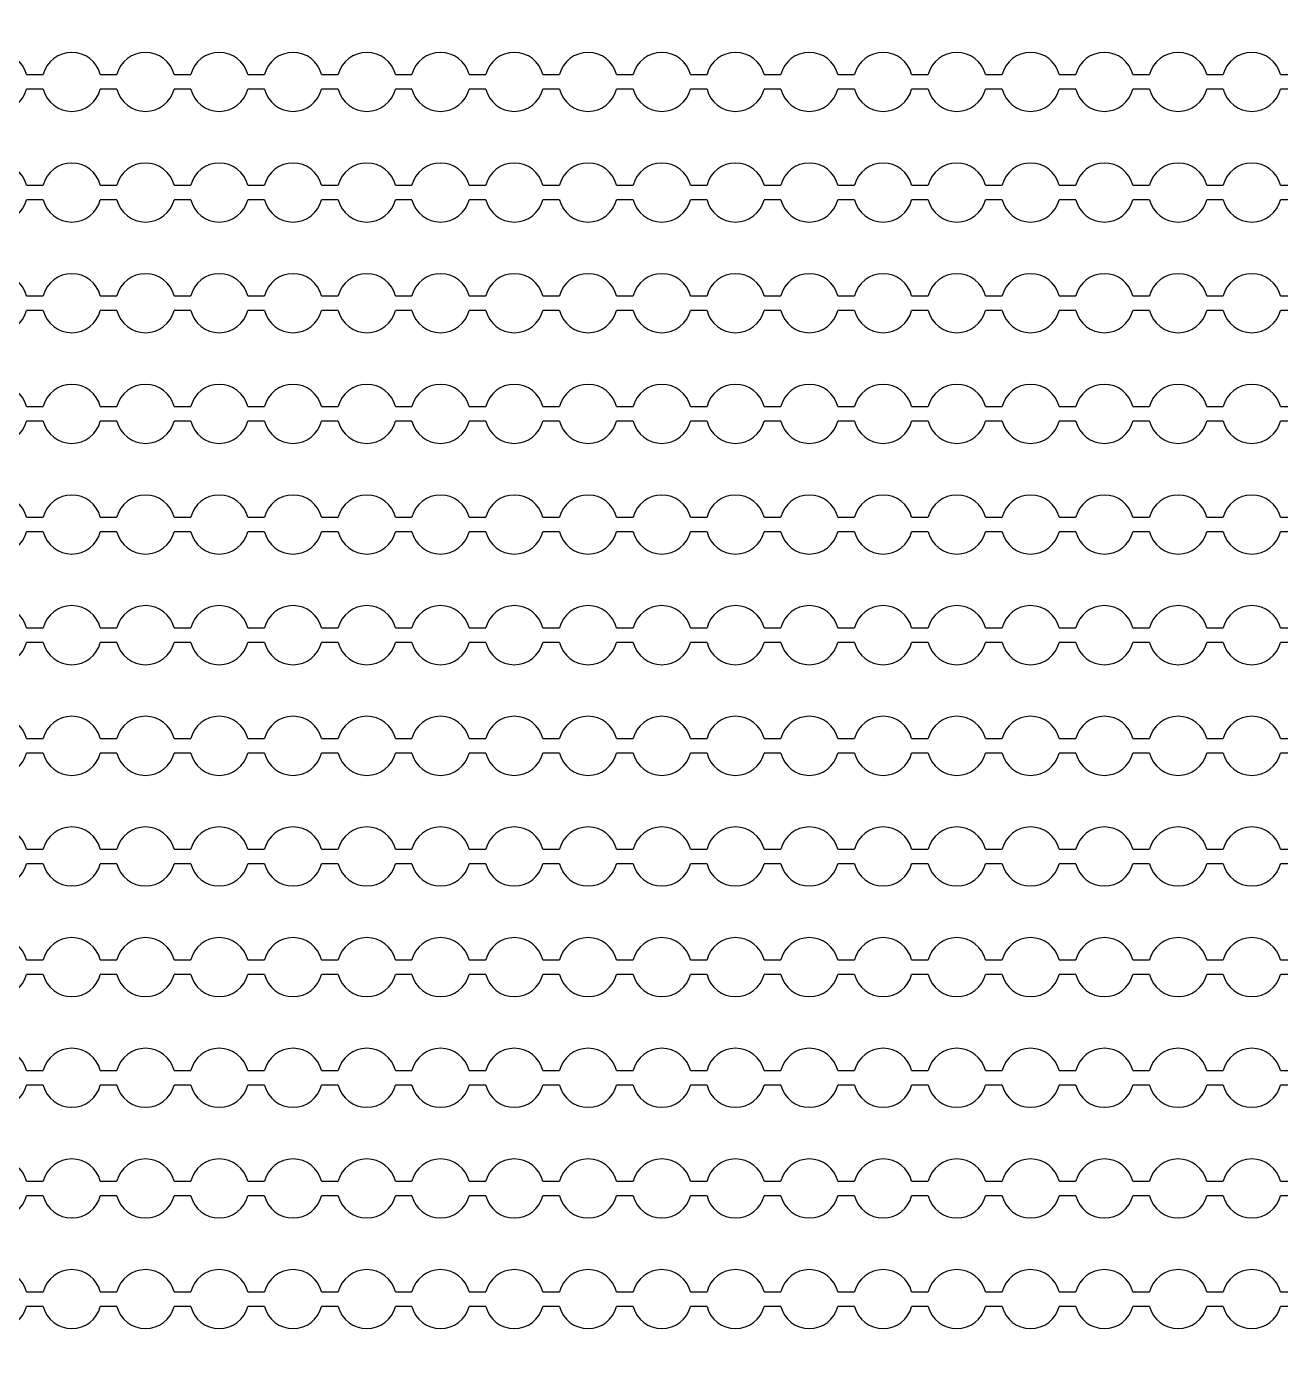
# Model space of a CAD drawing. Extents: x 4056 to 105656, y 4120 to 105720.
# Drawn here: x 33364 to 34214, y 35865 to 36765 of the extents above; entities that cross this region are included whole.
import ezdxf

# ---------------------------------------------------------------- set-up
doc = ezdxf.new("R2010")
doc.units = 13
doc.header["$MEASUREMENT"] = 0
doc.layers.add('Main Layer', color=7, linetype='Continuous', lineweight=0)

msp = doc.modelspace()

# ---------------------------------------------------------------- linework, layer by layer
for p, q in [((33363.87, 36732.98), (33375.14, 36732.98)), ((33413.87, 36732.98), (33425.14, 36732.98)), ((33463.87, 36732.98), (33475.14, 36732.98)), ((33513.87, 36732.98), (33525.14, 36732.98)), ((33563.87, 36732.98), (33575.14, 36732.98)), ((33613.87, 36732.98), (33625.14, 36732.98)), ((33663.87, 36732.98), (33675.14, 36732.98)), ((33713.87, 36732.98), (33725.14, 36732.98)), ((33763.87, 36732.98), (33775.14, 36732.98)), ((33813.87, 36732.98), (33825.14, 36732.98)), ((33863.87, 36732.98), (33875.14, 36732.98)), ((33913.87, 36732.98), (33925.14, 36732.98)), ((33963.87, 36732.98), (33975.14, 36732.98)), ((34013.87, 36732.98), (34025.14, 36732.98)), ((34063.87, 36732.98), (34075.14, 36732.98)), ((34113.87, 36732.98), (34125.14, 36732.98)), ((34163.87, 36732.98), (34175.14, 36732.98)), ((34213.87, 36732.98), (34225.14, 36732.98)), ((33375.14, 36722.98), (33363.87, 36722.98)), ((33425.14, 36722.98), (33413.87, 36722.98)), ((33475.14, 36722.98), (33463.87, 36722.98)), ((33525.14, 36722.98), (33513.87, 36722.98)), ((33575.14, 36722.98), (33563.87, 36722.98)), ((33625.14, 36722.98), (33613.87, 36722.98)), ((33675.14, 36722.98), (33663.87, 36722.98)), ((33725.14, 36722.98), (33713.87, 36722.98)), ((33775.14, 36722.98), (33763.87, 36722.98)), ((33825.14, 36722.98), (33813.87, 36722.98)), ((33875.14, 36722.98), (33863.87, 36722.98)), ((33925.14, 36722.98), (33913.87, 36722.98)), ((33975.14, 36722.98), (33963.87, 36722.98)), ((34025.14, 36722.98), (34013.87, 36722.98)), ((34075.14, 36722.98), (34063.87, 36722.98)), ((34125.14, 36722.98), (34113.87, 36722.98)), ((34175.14, 36722.98), (34163.87, 36722.98)), ((34225.14, 36722.98), (34213.87, 36722.98)), ((33363.87, 36657.98), (33375.14, 36657.98)), ((33413.87, 36657.98), (33425.14, 36657.98)), ((33463.87, 36657.98), (33475.14, 36657.98)), ((33513.87, 36657.98), (33525.14, 36657.98)), ((33563.87, 36657.98), (33575.14, 36657.98)), ((33613.87, 36657.98), (33625.14, 36657.98)), ((33663.87, 36657.98), (33675.14, 36657.98)), ((33713.87, 36657.98), (33725.14, 36657.98)), ((33763.87, 36657.98), (33775.14, 36657.98)), ((33813.87, 36657.98), (33825.14, 36657.98)), ((33863.87, 36657.98), (33875.14, 36657.98)), ((33913.87, 36657.98), (33925.14, 36657.98)), ((33963.87, 36657.98), (33975.14, 36657.98)), ((34013.87, 36657.98), (34025.14, 36657.98)), ((34063.87, 36657.98), (34075.14, 36657.98)), ((34113.87, 36657.98), (34125.14, 36657.98)), ((34163.87, 36657.98), (34175.14, 36657.98)), ((34213.87, 36657.98), (34225.14, 36657.98)), ((33375.14, 36647.98), (33363.87, 36647.98)), ((33425.14, 36647.98), (33413.87, 36647.98)), ((33475.14, 36647.98), (33463.87, 36647.98)), ((33525.14, 36647.98), (33513.87, 36647.98)), ((33575.14, 36647.98), (33563.87, 36647.98)), ((33625.14, 36647.98), (33613.87, 36647.98)), ((33675.14, 36647.98), (33663.87, 36647.98)), ((33725.14, 36647.98), (33713.87, 36647.98)), ((33775.14, 36647.98), (33763.87, 36647.98)), ((33825.14, 36647.98), (33813.87, 36647.98)), ((33875.14, 36647.98), (33863.87, 36647.98)), ((33925.14, 36647.98), (33913.87, 36647.98)), ((33975.14, 36647.98), (33963.87, 36647.98)), ((34025.14, 36647.98), (34013.87, 36647.98)), ((34075.14, 36647.98), (34063.87, 36647.98)), ((34125.14, 36647.98), (34113.87, 36647.98)), ((34175.14, 36647.98), (34163.87, 36647.98)), ((34225.14, 36647.98), (34213.87, 36647.98)), ((33363.87, 36582.98), (33375.14, 36582.98)), ((33413.87, 36582.98), (33425.14, 36582.98)), ((33463.87, 36582.98), (33475.14, 36582.98)), ((33513.87, 36582.98), (33525.14, 36582.98)), ((33563.87, 36582.98), (33575.14, 36582.98)), ((33613.87, 36582.98), (33625.14, 36582.98)), ((33663.87, 36582.98), (33675.14, 36582.98)), ((33713.87, 36582.98), (33725.14, 36582.98)), ((33763.87, 36582.98), (33775.14, 36582.98)), ((33813.87, 36582.98), (33825.14, 36582.98)), ((33863.87, 36582.98), (33875.14, 36582.98)), ((33913.87, 36582.98), (33925.14, 36582.98)), ((33963.87, 36582.98), (33975.14, 36582.98)), ((34013.87, 36582.98), (34025.14, 36582.98)), ((34063.87, 36582.98), (34075.14, 36582.98)), ((34113.87, 36582.98), (34125.14, 36582.98)), ((34163.87, 36582.98), (34175.14, 36582.98)), ((34213.87, 36582.98), (34225.14, 36582.98)), ((33375.14, 36572.98), (33363.87, 36572.98)), ((33425.14, 36572.98), (33413.87, 36572.98)), ((33475.14, 36572.98), (33463.87, 36572.98)), ((33525.14, 36572.98), (33513.87, 36572.98)), ((33575.14, 36572.98), (33563.87, 36572.98)), ((33625.14, 36572.98), (33613.87, 36572.98)), ((33675.14, 36572.98), (33663.87, 36572.98)), ((33725.14, 36572.98), (33713.87, 36572.98)), ((33775.14, 36572.98), (33763.87, 36572.98)), ((33825.14, 36572.98), (33813.87, 36572.98)), ((33875.14, 36572.98), (33863.87, 36572.98)), ((33925.14, 36572.98), (33913.87, 36572.98)), ((33975.14, 36572.98), (33963.87, 36572.98)), ((34025.14, 36572.98), (34013.87, 36572.98)), ((34075.14, 36572.98), (34063.87, 36572.98)), ((34125.14, 36572.98), (34113.87, 36572.98)), ((34175.14, 36572.98), (34163.87, 36572.98)), ((34225.14, 36572.98), (34213.87, 36572.98)), ((33363.87, 36507.98), (33375.14, 36507.98)), ((33413.87, 36507.98), (33425.14, 36507.98)), ((33463.87, 36507.98), (33475.14, 36507.98)), ((33513.87, 36507.98), (33525.14, 36507.98)), ((33563.87, 36507.98), (33575.14, 36507.98)), ((33613.87, 36507.98), (33625.14, 36507.98)), ((33663.87, 36507.98), (33675.14, 36507.98)), ((33713.87, 36507.98), (33725.14, 36507.98)), ((33763.87, 36507.98), (33775.14, 36507.98)), ((33813.87, 36507.98), (33825.14, 36507.98)), ((33863.87, 36507.98), (33875.14, 36507.98)), ((33913.87, 36507.98), (33925.14, 36507.98)), ((33963.87, 36507.98), (33975.14, 36507.98)), ((34013.87, 36507.98), (34025.14, 36507.98)), ((34063.87, 36507.98), (34075.14, 36507.98)), ((34113.87, 36507.98), (34125.14, 36507.98)), ((34163.87, 36507.98), (34175.14, 36507.98)), ((34213.87, 36507.98), (34225.14, 36507.98)), ((33375.14, 36497.98), (33363.87, 36497.98)), ((33425.14, 36497.98), (33413.87, 36497.98)), ((33475.14, 36497.98), (33463.87, 36497.98)), ((33525.14, 36497.98), (33513.87, 36497.98)), ((33575.14, 36497.98), (33563.87, 36497.98)), ((33625.14, 36497.98), (33613.87, 36497.98)), ((33675.14, 36497.98), (33663.87, 36497.98)), ((33725.14, 36497.98), (33713.87, 36497.98)), ((33775.14, 36497.98), (33763.87, 36497.98)), ((33825.14, 36497.98), (33813.87, 36497.98)), ((33875.14, 36497.98), (33863.87, 36497.98)), ((33925.14, 36497.98), (33913.87, 36497.98)), ((33975.14, 36497.98), (33963.87, 36497.98)), ((34025.14, 36497.98), (34013.87, 36497.98)), ((34075.14, 36497.98), (34063.87, 36497.98)), ((34125.14, 36497.98), (34113.87, 36497.98)), ((34175.14, 36497.98), (34163.87, 36497.98)), ((34225.14, 36497.98), (34213.87, 36497.98)), ((33363.87, 36432.98), (33375.14, 36432.98)), ((33413.87, 36432.98), (33425.14, 36432.98)), ((33463.87, 36432.98), (33475.14, 36432.98)), ((33513.87, 36432.98), (33525.14, 36432.98)), ((33563.87, 36432.98), (33575.14, 36432.98)), ((33613.87, 36432.98), (33625.14, 36432.98)), ((33663.87, 36432.98), (33675.14, 36432.98)), ((33713.87, 36432.98), (33725.14, 36432.98)), ((33763.87, 36432.98), (33775.14, 36432.98)), ((33813.87, 36432.98), (33825.14, 36432.98)), ((33863.87, 36432.98), (33875.14, 36432.98)), ((33913.87, 36432.98), (33925.14, 36432.98)), ((33963.87, 36432.98), (33975.14, 36432.98)), ((34013.87, 36432.98), (34025.14, 36432.98)), ((34063.87, 36432.98), (34075.14, 36432.98)), ((34113.87, 36432.98), (34125.14, 36432.98)), ((34163.87, 36432.98), (34175.14, 36432.98)), ((34213.87, 36432.98), (34225.14, 36432.98)), ((33375.14, 36422.98), (33363.87, 36422.98)), ((33425.14, 36422.98), (33413.87, 36422.98)), ((33475.14, 36422.98), (33463.87, 36422.98)), ((33525.14, 36422.98), (33513.87, 36422.98)), ((33575.14, 36422.98), (33563.87, 36422.98)), ((33625.14, 36422.98), (33613.87, 36422.98)), ((33675.14, 36422.98), (33663.87, 36422.98)), ((33725.14, 36422.98), (33713.87, 36422.98)), ((33775.14, 36422.98), (33763.87, 36422.98)), ((33825.14, 36422.98), (33813.87, 36422.98)), ((33875.14, 36422.98), (33863.87, 36422.98)), ((33925.14, 36422.98), (33913.87, 36422.98)), ((33975.14, 36422.98), (33963.87, 36422.98)), ((34025.14, 36422.98), (34013.87, 36422.98)), ((34075.14, 36422.98), (34063.87, 36422.98)), ((34125.14, 36422.98), (34113.87, 36422.98)), ((34175.14, 36422.98), (34163.87, 36422.98)), ((34225.14, 36422.98), (34213.87, 36422.98)), ((33363.87, 36357.98), (33375.14, 36357.98)), ((33413.87, 36357.98), (33425.14, 36357.98)), ((33463.87, 36357.98), (33475.14, 36357.98)), ((33513.87, 36357.98), (33525.14, 36357.98)), ((33563.87, 36357.98), (33575.14, 36357.98)), ((33613.87, 36357.98), (33625.14, 36357.98)), ((33663.87, 36357.98), (33675.14, 36357.98)), ((33713.87, 36357.98), (33725.14, 36357.98)), ((33763.87, 36357.98), (33775.14, 36357.98)), ((33813.87, 36357.98), (33825.14, 36357.98)), ((33863.87, 36357.98), (33875.14, 36357.98)), ((33913.87, 36357.98), (33925.14, 36357.98)), ((33963.87, 36357.98), (33975.14, 36357.98)), ((34013.87, 36357.98), (34025.14, 36357.98)), ((34063.87, 36357.98), (34075.14, 36357.98)), ((34113.87, 36357.98), (34125.14, 36357.98)), ((34163.87, 36357.98), (34175.14, 36357.98)), ((34213.87, 36357.98), (34225.14, 36357.98)), ((33375.14, 36347.98), (33363.87, 36347.98)), ((33425.14, 36347.98), (33413.87, 36347.98)), ((33475.14, 36347.98), (33463.87, 36347.98)), ((33525.14, 36347.98), (33513.87, 36347.98)), ((33575.14, 36347.98), (33563.87, 36347.98)), ((33625.14, 36347.98), (33613.87, 36347.98)), ((33675.14, 36347.98), (33663.87, 36347.98)), ((33725.14, 36347.98), (33713.87, 36347.98)), ((33775.14, 36347.98), (33763.87, 36347.98)), ((33825.14, 36347.98), (33813.87, 36347.98)), ((33875.14, 36347.98), (33863.87, 36347.98)), ((33925.14, 36347.98), (33913.87, 36347.98)), ((33975.14, 36347.98), (33963.87, 36347.98)), ((34025.14, 36347.98), (34013.87, 36347.98)), ((34075.14, 36347.98), (34063.87, 36347.98)), ((34125.14, 36347.98), (34113.87, 36347.98)), ((34175.14, 36347.98), (34163.87, 36347.98)), ((34225.14, 36347.98), (34213.87, 36347.98)), ((33363.87, 36282.98), (33375.14, 36282.98)), ((33413.87, 36282.98), (33425.14, 36282.98)), ((33463.87, 36282.98), (33475.14, 36282.98)), ((33513.87, 36282.98), (33525.14, 36282.98)), ((33563.87, 36282.98), (33575.14, 36282.98)), ((33613.87, 36282.98), (33625.14, 36282.98)), ((33663.87, 36282.98), (33675.14, 36282.98)), ((33713.87, 36282.98), (33725.14, 36282.98)), ((33763.87, 36282.98), (33775.14, 36282.98)), ((33813.87, 36282.98), (33825.14, 36282.98)), ((33863.87, 36282.98), (33875.14, 36282.98)), ((33913.87, 36282.98), (33925.14, 36282.98)), ((33963.87, 36282.98), (33975.14, 36282.98)), ((34013.87, 36282.98), (34025.14, 36282.98)), ((34063.87, 36282.98), (34075.14, 36282.98)), ((34113.87, 36282.98), (34125.14, 36282.98)), ((34163.87, 36282.98), (34175.14, 36282.98)), ((34213.87, 36282.98), (34225.14, 36282.98)), ((33375.14, 36272.98), (33363.87, 36272.98)), ((33425.14, 36272.98), (33413.87, 36272.98)), ((33475.14, 36272.98), (33463.87, 36272.98)), ((33525.14, 36272.98), (33513.87, 36272.98)), ((33575.14, 36272.98), (33563.87, 36272.98)), ((33625.14, 36272.98), (33613.87, 36272.98)), ((33675.14, 36272.98), (33663.87, 36272.98)), ((33725.14, 36272.98), (33713.87, 36272.98)), ((33775.14, 36272.98), (33763.87, 36272.98)), ((33825.14, 36272.98), (33813.87, 36272.98)), ((33875.14, 36272.98), (33863.87, 36272.98)), ((33925.14, 36272.98), (33913.87, 36272.98)), ((33975.14, 36272.98), (33963.87, 36272.98)), ((34025.14, 36272.98), (34013.87, 36272.98)), ((34075.14, 36272.98), (34063.87, 36272.98)), ((34125.14, 36272.98), (34113.87, 36272.98)), ((34175.14, 36272.98), (34163.87, 36272.98)), ((34225.14, 36272.98), (34213.87, 36272.98)), ((33363.87, 36207.98), (33375.14, 36207.98)), ((33413.87, 36207.98), (33425.14, 36207.98)), ((33463.87, 36207.98), (33475.14, 36207.98)), ((33513.87, 36207.98), (33525.14, 36207.98)), ((33563.87, 36207.98), (33575.14, 36207.98)), ((33613.87, 36207.98), (33625.14, 36207.98)), ((33663.87, 36207.98), (33675.14, 36207.98)), ((33713.87, 36207.98), (33725.14, 36207.98)), ((33763.87, 36207.98), (33775.14, 36207.98)), ((33813.87, 36207.98), (33825.14, 36207.98)), ((33863.87, 36207.98), (33875.14, 36207.98)), ((33913.87, 36207.98), (33925.14, 36207.98)), ((33963.87, 36207.98), (33975.14, 36207.98)), ((34013.87, 36207.98), (34025.14, 36207.98)), ((34063.87, 36207.98), (34075.14, 36207.98)), ((34113.87, 36207.98), (34125.14, 36207.98)), ((34163.87, 36207.98), (34175.14, 36207.98)), ((34213.87, 36207.98), (34225.14, 36207.98)), ((33375.14, 36197.98), (33363.87, 36197.98)), ((33425.14, 36197.98), (33413.87, 36197.98)), ((33475.14, 36197.98), (33463.87, 36197.98)), ((33525.14, 36197.98), (33513.87, 36197.98)), ((33575.14, 36197.98), (33563.87, 36197.98)), ((33625.14, 36197.98), (33613.87, 36197.98)), ((33675.14, 36197.98), (33663.87, 36197.98)), ((33725.14, 36197.98), (33713.87, 36197.98)), ((33775.14, 36197.98), (33763.87, 36197.98)), ((33825.14, 36197.98), (33813.87, 36197.98)), ((33875.14, 36197.98), (33863.87, 36197.98)), ((33925.14, 36197.98), (33913.87, 36197.98)), ((33975.14, 36197.98), (33963.87, 36197.98)), ((34025.14, 36197.98), (34013.87, 36197.98)), ((34075.14, 36197.98), (34063.87, 36197.98)), ((34125.14, 36197.98), (34113.87, 36197.98)), ((34175.14, 36197.98), (34163.87, 36197.98)), ((34225.14, 36197.98), (34213.87, 36197.98)), ((33363.87, 36132.98), (33375.14, 36132.98)), ((33413.87, 36132.98), (33425.14, 36132.98)), ((33463.87, 36132.98), (33475.14, 36132.98)), ((33513.87, 36132.98), (33525.14, 36132.98)), ((33563.87, 36132.98), (33575.14, 36132.98)), ((33613.87, 36132.98), (33625.14, 36132.98)), ((33663.87, 36132.98), (33675.14, 36132.98)), ((33713.87, 36132.98), (33725.14, 36132.98)), ((33763.87, 36132.98), (33775.14, 36132.98)), ((33813.87, 36132.98), (33825.14, 36132.98)), ((33863.87, 36132.98), (33875.14, 36132.98)), ((33913.87, 36132.98), (33925.14, 36132.98)), ((33963.87, 36132.98), (33975.14, 36132.98)), ((34013.87, 36132.98), (34025.14, 36132.98)), ((34063.87, 36132.98), (34075.14, 36132.98)), ((34113.87, 36132.98), (34125.14, 36132.98)), ((34163.87, 36132.98), (34175.14, 36132.98)), ((34213.87, 36132.98), (34225.14, 36132.98)), ((33375.14, 36122.98), (33363.87, 36122.98)), ((33425.14, 36122.98), (33413.87, 36122.98)), ((33475.14, 36122.98), (33463.87, 36122.98)), ((33525.14, 36122.98), (33513.87, 36122.98)), ((33575.14, 36122.98), (33563.87, 36122.98)), ((33625.14, 36122.98), (33613.87, 36122.98)), ((33675.14, 36122.98), (33663.87, 36122.98)), ((33725.14, 36122.98), (33713.87, 36122.98)), ((33775.14, 36122.98), (33763.87, 36122.98)), ((33825.14, 36122.98), (33813.87, 36122.98)), ((33875.14, 36122.98), (33863.87, 36122.98)), ((33925.14, 36122.98), (33913.87, 36122.98)), ((33975.14, 36122.98), (33963.87, 36122.98)), ((34025.14, 36122.98), (34013.87, 36122.98)), ((34075.14, 36122.98), (34063.87, 36122.98)), ((34125.14, 36122.98), (34113.87, 36122.98)), ((34175.14, 36122.98), (34163.87, 36122.98)), ((34225.14, 36122.98), (34213.87, 36122.98)), ((33363.87, 36057.98), (33375.14, 36057.98)), ((33413.87, 36057.98), (33425.14, 36057.98)), ((33463.87, 36057.98), (33475.14, 36057.98)), ((33513.87, 36057.98), (33525.14, 36057.98)), ((33563.87, 36057.98), (33575.14, 36057.98)), ((33613.87, 36057.98), (33625.14, 36057.98)), ((33663.87, 36057.98), (33675.14, 36057.98)), ((33713.87, 36057.98), (33725.14, 36057.98)), ((33763.87, 36057.98), (33775.14, 36057.98)), ((33813.87, 36057.98), (33825.14, 36057.98)), ((33863.87, 36057.98), (33875.14, 36057.98)), ((33913.87, 36057.98), (33925.14, 36057.98)), ((33963.87, 36057.98), (33975.14, 36057.98)), ((34013.87, 36057.98), (34025.14, 36057.98)), ((34063.87, 36057.98), (34075.14, 36057.98)), ((34113.87, 36057.98), (34125.14, 36057.98)), ((34163.87, 36057.98), (34175.14, 36057.98)), ((34213.87, 36057.98), (34225.14, 36057.98)), ((33375.14, 36047.98), (33363.87, 36047.98)), ((33425.14, 36047.98), (33413.87, 36047.98)), ((33475.14, 36047.98), (33463.87, 36047.98)), ((33525.14, 36047.98), (33513.87, 36047.98)), ((33575.14, 36047.98), (33563.87, 36047.98)), ((33625.14, 36047.98), (33613.87, 36047.98)), ((33675.14, 36047.98), (33663.87, 36047.98)), ((33725.14, 36047.98), (33713.87, 36047.98)), ((33775.14, 36047.98), (33763.87, 36047.98)), ((33825.14, 36047.98), (33813.87, 36047.98)), ((33875.14, 36047.98), (33863.87, 36047.98)), ((33925.14, 36047.98), (33913.87, 36047.98)), ((33975.14, 36047.98), (33963.87, 36047.98)), ((34025.14, 36047.98), (34013.87, 36047.98)), ((34075.14, 36047.98), (34063.87, 36047.98)), ((34125.14, 36047.98), (34113.87, 36047.98)), ((34175.14, 36047.98), (34163.87, 36047.98)), ((34225.14, 36047.98), (34213.87, 36047.98)), ((33363.87, 35982.98), (33375.14, 35982.98)), ((33413.87, 35982.98), (33425.14, 35982.98)), ((33463.87, 35982.98), (33475.14, 35982.98)), ((33513.87, 35982.98), (33525.14, 35982.98)), ((33563.87, 35982.98), (33575.14, 35982.98)), ((33613.87, 35982.98), (33625.14, 35982.98)), ((33663.87, 35982.98), (33675.14, 35982.98)), ((33713.87, 35982.98), (33725.14, 35982.98)), ((33763.87, 35982.98), (33775.14, 35982.98)), ((33813.87, 35982.98), (33825.14, 35982.98)), ((33863.87, 35982.98), (33875.14, 35982.98)), ((33913.87, 35982.98), (33925.14, 35982.98)), ((33963.87, 35982.98), (33975.14, 35982.98)), ((34013.87, 35982.98), (34025.14, 35982.98)), ((34063.87, 35982.98), (34075.14, 35982.98)), ((34113.87, 35982.98), (34125.14, 35982.98)), ((34163.87, 35982.98), (34175.14, 35982.98)), ((34213.87, 35982.98), (34225.14, 35982.98)), ((33375.14, 35972.98), (33363.87, 35972.98)), ((33425.14, 35972.98), (33413.87, 35972.98)), ((33475.14, 35972.98), (33463.87, 35972.98)), ((33525.14, 35972.98), (33513.87, 35972.98)), ((33575.14, 35972.98), (33563.87, 35972.98)), ((33625.14, 35972.98), (33613.87, 35972.98)), ((33675.14, 35972.98), (33663.87, 35972.98)), ((33725.14, 35972.98), (33713.87, 35972.98)), ((33775.14, 35972.98), (33763.87, 35972.98)), ((33825.14, 35972.98), (33813.87, 35972.98)), ((33875.14, 35972.98), (33863.87, 35972.98)), ((33925.14, 35972.98), (33913.87, 35972.98)), ((33975.14, 35972.98), (33963.87, 35972.98)), ((34025.14, 35972.98), (34013.87, 35972.98)), ((34075.14, 35972.98), (34063.87, 35972.98)), ((34125.14, 35972.98), (34113.87, 35972.98)), ((34175.14, 35972.98), (34163.87, 35972.98)), ((34225.14, 35972.98), (34213.87, 35972.98)), ((33363.87, 35907.98), (33375.14, 35907.98)), ((33413.87, 35907.98), (33425.14, 35907.98)), ((33463.87, 35907.98), (33475.14, 35907.98)), ((33513.87, 35907.98), (33525.14, 35907.98)), ((33563.87, 35907.98), (33575.14, 35907.98)), ((33613.87, 35907.98), (33625.14, 35907.98)), ((33663.87, 35907.98), (33675.14, 35907.98)), ((33713.87, 35907.98), (33725.14, 35907.98)), ((33763.87, 35907.98), (33775.14, 35907.98)), ((33813.87, 35907.98), (33825.14, 35907.98)), ((33863.87, 35907.98), (33875.14, 35907.98)), ((33913.87, 35907.98), (33925.14, 35907.98)), ((33963.87, 35907.98), (33975.14, 35907.98)), ((34013.87, 35907.98), (34025.14, 35907.98)), ((34063.87, 35907.98), (34075.14, 35907.98)), ((34113.87, 35907.98), (34125.14, 35907.98)), ((34163.87, 35907.98), (34175.14, 35907.98)), ((34213.87, 35907.98), (34225.14, 35907.98)), ((33375.14, 35897.98), (33363.87, 35897.98)), ((33425.14, 35897.98), (33413.87, 35897.98)), ((33475.14, 35897.98), (33463.87, 35897.98)), ((33525.14, 35897.98), (33513.87, 35897.98)), ((33575.14, 35897.98), (33563.87, 35897.98)), ((33625.14, 35897.98), (33613.87, 35897.98)), ((33675.14, 35897.98), (33663.87, 35897.98)), ((33725.14, 35897.98), (33713.87, 35897.98)), ((33775.14, 35897.98), (33763.87, 35897.98)), ((33825.14, 35897.98), (33813.87, 35897.98)), ((33875.14, 35897.98), (33863.87, 35897.98)), ((33925.14, 35897.98), (33913.87, 35897.98)), ((33975.14, 35897.98), (33963.87, 35897.98)), ((34025.14, 35897.98), (34013.87, 35897.98)), ((34075.14, 35897.98), (34063.87, 35897.98)), ((34125.14, 35897.98), (34113.87, 35897.98)), ((34175.14, 35897.98), (34163.87, 35897.98)), ((34225.14, 35897.98), (34213.87, 35897.98))]:
    msp.add_line(p, q)
for centre, start, end in [((33344.5, 36727.98), 14.47751, 165.52249), ((33394.5, 36727.98), 14.47751, 165.52249), ((33444.5, 36727.98), 14.47751, 165.52249), ((33494.5, 36727.98), 14.47751, 165.52249), ((33544.5, 36727.98), 14.47751, 165.52249), ((33594.5, 36727.98), 14.47751, 165.52249), ((33644.5, 36727.98), 14.47751, 165.52249), ((33694.5, 36727.98), 14.47751, 165.52249), ((33744.5, 36727.98), 14.47751, 165.52249), ((33794.5, 36727.98), 14.47751, 165.52249), ((33844.5, 36727.98), 14.47751, 165.52249), ((33894.5, 36727.98), 14.47751, 165.52249), ((33944.5, 36727.98), 14.47751, 165.52249), ((33994.5, 36727.98), 14.47751, 165.52249), ((34044.5, 36727.98), 14.47751, 165.52249), ((34094.5, 36727.98), 14.47751, 165.52249), ((34144.5, 36727.98), 14.47751, 165.52249), ((34194.5, 36727.98), 14.47751, 165.52249), ((33344.5, 36727.98), 194.47751, 345.52249), ((33394.5, 36727.98), 194.47751, 345.52249), ((33444.5, 36727.98), 194.47751, 345.52249), ((33494.5, 36727.98), 194.47751, 345.52249), ((33544.5, 36727.98), 194.47751, 345.52249), ((33594.5, 36727.98), 194.47751, 345.52249), ((33644.5, 36727.98), 194.47751, 345.52249), ((33694.5, 36727.98), 194.47751, 345.52249), ((33744.5, 36727.98), 194.47751, 345.52249), ((33794.5, 36727.98), 194.47751, 345.52249), ((33844.5, 36727.98), 194.47751, 345.52249), ((33894.5, 36727.98), 194.47751, 345.52249), ((33944.5, 36727.98), 194.47751, 345.52249), ((33994.5, 36727.98), 194.47751, 345.52249), ((34044.5, 36727.98), 194.47751, 345.52249), ((34094.5, 36727.98), 194.47751, 345.52249), ((34144.5, 36727.98), 194.47751, 345.52249), ((34194.5, 36727.98), 194.47751, 345.52249), ((33344.5, 36652.98), 14.47751, 165.52249), ((33394.5, 36652.98), 14.47751, 165.52249), ((33444.5, 36652.98), 14.47751, 165.52249), ((33494.5, 36652.98), 14.47751, 165.52249), ((33544.5, 36652.98), 14.47751, 165.52249), ((33594.5, 36652.98), 14.47751, 165.52249), ((33644.5, 36652.98), 14.47751, 165.52249), ((33694.5, 36652.98), 14.47751, 165.52249), ((33744.5, 36652.98), 14.47751, 165.52249), ((33794.5, 36652.98), 14.47751, 165.52249), ((33844.5, 36652.98), 14.47751, 165.52249), ((33894.5, 36652.98), 14.47751, 165.52249), ((33944.5, 36652.98), 14.47751, 165.52249), ((33994.5, 36652.98), 14.47751, 165.52249), ((34044.5, 36652.98), 14.47751, 165.52249), ((34094.5, 36652.98), 14.47751, 165.52249), ((34144.5, 36652.98), 14.47751, 165.52249), ((34194.5, 36652.98), 14.47751, 165.52249), ((33344.5, 36652.98), 194.47751, 345.52249), ((33394.5, 36652.98), 194.47751, 345.52249), ((33444.5, 36652.98), 194.47751, 345.52249), ((33494.5, 36652.98), 194.47751, 345.52249), ((33544.5, 36652.98), 194.47751, 345.52249), ((33594.5, 36652.98), 194.47751, 345.52249), ((33644.5, 36652.98), 194.47751, 345.52249), ((33694.5, 36652.98), 194.47751, 345.52249), ((33744.5, 36652.98), 194.47751, 345.52249), ((33794.5, 36652.98), 194.47751, 345.52249), ((33844.5, 36652.98), 194.47751, 345.52249), ((33894.5, 36652.98), 194.47751, 345.52249), ((33944.5, 36652.98), 194.47751, 345.52249), ((33994.5, 36652.98), 194.47751, 345.52249), ((34044.5, 36652.98), 194.47751, 345.52249), ((34094.5, 36652.98), 194.47751, 345.52249), ((34144.5, 36652.98), 194.47751, 345.52249), ((34194.5, 36652.98), 194.47751, 345.52249), ((33344.5, 36577.98), 14.47751, 165.52249), ((33394.5, 36577.98), 14.47751, 165.52249), ((33444.5, 36577.98), 14.47751, 165.52249), ((33494.5, 36577.98), 14.47751, 165.52249), ((33544.5, 36577.98), 14.47751, 165.52249), ((33594.5, 36577.98), 14.47751, 165.52249), ((33644.5, 36577.98), 14.47751, 165.52249), ((33694.5, 36577.98), 14.47751, 165.52249), ((33744.5, 36577.98), 14.47751, 165.52249), ((33794.5, 36577.98), 14.47751, 165.52249), ((33844.5, 36577.98), 14.47751, 165.52249), ((33894.5, 36577.98), 14.47751, 165.52249), ((33944.5, 36577.98), 14.47751, 165.52249), ((33994.5, 36577.98), 14.47751, 165.52249), ((34044.5, 36577.98), 14.47751, 165.52249), ((34094.5, 36577.98), 14.47751, 165.52249), ((34144.5, 36577.98), 14.47751, 165.52249), ((34194.5, 36577.98), 14.47751, 165.52249), ((33344.5, 36577.98), 194.47751, 345.52249), ((33394.5, 36577.98), 194.47751, 345.52249), ((33444.5, 36577.98), 194.47751, 345.52249), ((33494.5, 36577.98), 194.47751, 345.52249), ((33544.5, 36577.98), 194.47751, 345.52249), ((33594.5, 36577.98), 194.47751, 345.52249), ((33644.5, 36577.98), 194.47751, 345.52249), ((33694.5, 36577.98), 194.47751, 345.52249), ((33744.5, 36577.98), 194.47751, 345.52249), ((33794.5, 36577.98), 194.47751, 345.52249), ((33844.5, 36577.98), 194.47751, 345.52249), ((33894.5, 36577.98), 194.47751, 345.52249), ((33944.5, 36577.98), 194.47751, 345.52249), ((33994.5, 36577.98), 194.47751, 345.52249), ((34044.5, 36577.98), 194.47751, 345.52249), ((34094.5, 36577.98), 194.47751, 345.52249), ((34144.5, 36577.98), 194.47751, 345.52249), ((34194.5, 36577.98), 194.47751, 345.52249), ((33344.5, 36502.98), 14.47751, 165.52249), ((33394.5, 36502.98), 14.47751, 165.52249), ((33444.5, 36502.98), 14.47751, 165.52249), ((33494.5, 36502.98), 14.47751, 165.52249), ((33544.5, 36502.98), 14.47751, 165.52249), ((33594.5, 36502.98), 14.47751, 165.52249), ((33644.5, 36502.98), 14.47751, 165.52249), ((33694.5, 36502.98), 14.47751, 165.52249), ((33744.5, 36502.98), 14.47751, 165.52249), ((33794.5, 36502.98), 14.47751, 165.52249), ((33844.5, 36502.98), 14.47751, 165.52249), ((33894.5, 36502.98), 14.47751, 165.52249), ((33944.5, 36502.98), 14.47751, 165.52249), ((33994.5, 36502.98), 14.47751, 165.52249), ((34044.5, 36502.98), 14.47751, 165.52249), ((34094.5, 36502.98), 14.47751, 165.52249), ((34144.5, 36502.98), 14.47751, 165.52249), ((34194.5, 36502.98), 14.47751, 165.52249), ((33344.5, 36502.98), 194.47751, 345.52249), ((33394.5, 36502.98), 194.47751, 345.52249), ((33444.5, 36502.98), 194.47751, 345.52249), ((33494.5, 36502.98), 194.47751, 345.52249), ((33544.5, 36502.98), 194.47751, 345.52249), ((33594.5, 36502.98), 194.47751, 345.52249), ((33644.5, 36502.98), 194.47751, 345.52249), ((33694.5, 36502.98), 194.47751, 345.52249), ((33744.5, 36502.98), 194.47751, 345.52249), ((33794.5, 36502.98), 194.47751, 345.52249), ((33844.5, 36502.98), 194.47751, 345.52249), ((33894.5, 36502.98), 194.47751, 345.52249), ((33944.5, 36502.98), 194.47751, 345.52249), ((33994.5, 36502.98), 194.47751, 345.52249), ((34044.5, 36502.98), 194.47751, 345.52249), ((34094.5, 36502.98), 194.47751, 345.52249), ((34144.5, 36502.98), 194.47751, 345.52249), ((34194.5, 36502.98), 194.47751, 345.52249), ((33344.5, 36427.98), 14.47751, 165.52249), ((33394.5, 36427.98), 14.47751, 165.52249), ((33444.5, 36427.98), 14.47751, 165.52249), ((33494.5, 36427.98), 14.47751, 165.52249), ((33544.5, 36427.98), 14.47751, 165.52249), ((33594.5, 36427.98), 14.47751, 165.52249), ((33644.5, 36427.98), 14.47751, 165.52249), ((33694.5, 36427.98), 14.47751, 165.52249), ((33744.5, 36427.98), 14.47751, 165.52249), ((33794.5, 36427.98), 14.47751, 165.52249), ((33844.5, 36427.98), 14.47751, 165.52249), ((33894.5, 36427.98), 14.47751, 165.52249), ((33944.5, 36427.98), 14.47751, 165.52249), ((33994.5, 36427.98), 14.47751, 165.52249), ((34044.5, 36427.98), 14.47751, 165.52249), ((34094.5, 36427.98), 14.47751, 165.52249), ((34144.5, 36427.98), 14.47751, 165.52249), ((34194.5, 36427.98), 14.47751, 165.52249), ((33344.5, 36427.98), 194.47751, 345.52249), ((33394.5, 36427.98), 194.47751, 345.52249), ((33444.5, 36427.98), 194.47751, 345.52249), ((33494.5, 36427.98), 194.47751, 345.52249), ((33544.5, 36427.98), 194.47751, 345.52249), ((33594.5, 36427.98), 194.47751, 345.52249), ((33644.5, 36427.98), 194.47751, 345.52249), ((33694.5, 36427.98), 194.47751, 345.52249), ((33744.5, 36427.98), 194.47751, 345.52249), ((33794.5, 36427.98), 194.47751, 345.52249), ((33844.5, 36427.98), 194.47751, 345.52249), ((33894.5, 36427.98), 194.47751, 345.52249), ((33944.5, 36427.98), 194.47751, 345.52249), ((33994.5, 36427.98), 194.47751, 345.52249), ((34044.5, 36427.98), 194.47751, 345.52249), ((34094.5, 36427.98), 194.47751, 345.52249), ((34144.5, 36427.98), 194.47751, 345.52249), ((34194.5, 36427.98), 194.47751, 345.52249), ((33344.5, 36352.98), 14.47751, 165.52249), ((33394.5, 36352.98), 14.47751, 165.52249), ((33444.5, 36352.98), 14.47751, 165.52249), ((33494.5, 36352.98), 14.47751, 165.52249), ((33544.5, 36352.98), 14.47751, 165.52249), ((33594.5, 36352.98), 14.47751, 165.52249), ((33644.5, 36352.98), 14.47751, 165.52249), ((33694.5, 36352.98), 14.47751, 165.52249), ((33744.5, 36352.98), 14.47751, 165.52249), ((33794.5, 36352.98), 14.47751, 165.52249), ((33844.5, 36352.98), 14.47751, 165.52249), ((33894.5, 36352.98), 14.47751, 165.52249), ((33944.5, 36352.98), 14.47751, 165.52249), ((33994.5, 36352.98), 14.47751, 165.52249), ((34044.5, 36352.98), 14.47751, 165.52249), ((34094.5, 36352.98), 14.47751, 165.52249), ((34144.5, 36352.98), 14.47751, 165.52249), ((34194.5, 36352.98), 14.47751, 165.52249), ((33344.5, 36352.98), 194.47751, 345.52249), ((33394.5, 36352.98), 194.47751, 345.52249), ((33444.5, 36352.98), 194.47751, 345.52249), ((33494.5, 36352.98), 194.47751, 345.52249), ((33544.5, 36352.98), 194.47751, 345.52249), ((33594.5, 36352.98), 194.47751, 345.52249), ((33644.5, 36352.98), 194.47751, 345.52249), ((33694.5, 36352.98), 194.47751, 345.52249), ((33744.5, 36352.98), 194.47751, 345.52249), ((33794.5, 36352.98), 194.47751, 345.52249), ((33844.5, 36352.98), 194.47751, 345.52249), ((33894.5, 36352.98), 194.47751, 345.52249), ((33944.5, 36352.98), 194.47751, 345.52249), ((33994.5, 36352.98), 194.47751, 345.52249), ((34044.5, 36352.98), 194.47751, 345.52249), ((34094.5, 36352.98), 194.47751, 345.52249), ((34144.5, 36352.98), 194.47751, 345.52249), ((34194.5, 36352.98), 194.47751, 345.52249), ((33344.5, 36277.98), 14.47751, 165.52249), ((33394.5, 36277.98), 14.47751, 165.52249), ((33444.5, 36277.98), 14.47751, 165.52249), ((33494.5, 36277.98), 14.47751, 165.52249), ((33544.5, 36277.98), 14.47751, 165.52249), ((33594.5, 36277.98), 14.47751, 165.52249), ((33644.5, 36277.98), 14.47751, 165.52249), ((33694.5, 36277.98), 14.47751, 165.52249), ((33744.5, 36277.98), 14.47751, 165.52249), ((33794.5, 36277.98), 14.47751, 165.52249), ((33844.5, 36277.98), 14.47751, 165.52249), ((33894.5, 36277.98), 14.47751, 165.52249), ((33944.5, 36277.98), 14.47751, 165.52249), ((33994.5, 36277.98), 14.47751, 165.52249), ((34044.5, 36277.98), 14.47751, 165.52249), ((34094.5, 36277.98), 14.47751, 165.52249), ((34144.5, 36277.98), 14.47751, 165.52249), ((34194.5, 36277.98), 14.47751, 165.52249), ((33344.5, 36277.98), 194.47751, 345.52249), ((33394.5, 36277.98), 194.47751, 345.52249), ((33444.5, 36277.98), 194.47751, 345.52249), ((33494.5, 36277.98), 194.47751, 345.52249), ((33544.5, 36277.98), 194.47751, 345.52249), ((33594.5, 36277.98), 194.47751, 345.52249), ((33644.5, 36277.98), 194.47751, 345.52249), ((33694.5, 36277.98), 194.47751, 345.52249), ((33744.5, 36277.98), 194.47751, 345.52249), ((33794.5, 36277.98), 194.47751, 345.52249), ((33844.5, 36277.98), 194.47751, 345.52249), ((33894.5, 36277.98), 194.47751, 345.52249), ((33944.5, 36277.98), 194.47751, 345.52249), ((33994.5, 36277.98), 194.47751, 345.52249), ((34044.5, 36277.98), 194.47751, 345.52249), ((34094.5, 36277.98), 194.47751, 345.52249), ((34144.5, 36277.98), 194.47751, 345.52249), ((34194.5, 36277.98), 194.47751, 345.52249), ((33344.5, 36202.98), 14.47751, 165.52249), ((33394.5, 36202.98), 14.47751, 165.52249), ((33444.5, 36202.98), 14.47751, 165.52249), ((33494.5, 36202.98), 14.47751, 165.52249), ((33544.5, 36202.98), 14.47751, 165.52249), ((33594.5, 36202.98), 14.47751, 165.52249), ((33644.5, 36202.98), 14.47751, 165.52249), ((33694.5, 36202.98), 14.47751, 165.52249), ((33744.5, 36202.98), 14.47751, 165.52249), ((33794.5, 36202.98), 14.47751, 165.52249), ((33844.5, 36202.98), 14.47751, 165.52249), ((33894.5, 36202.98), 14.47751, 165.52249), ((33944.5, 36202.98), 14.47751, 165.52249), ((33994.5, 36202.98), 14.47751, 165.52249), ((34044.5, 36202.98), 14.47751, 165.52249), ((34094.5, 36202.98), 14.47751, 165.52249), ((34144.5, 36202.98), 14.47751, 165.52249), ((34194.5, 36202.98), 14.47751, 165.52249), ((33344.5, 36202.98), 194.47751, 345.52249), ((33394.5, 36202.98), 194.47751, 345.52249), ((33444.5, 36202.98), 194.47751, 345.52249), ((33494.5, 36202.98), 194.47751, 345.52249), ((33544.5, 36202.98), 194.47751, 345.52249), ((33594.5, 36202.98), 194.47751, 345.52249), ((33644.5, 36202.98), 194.47751, 345.52249), ((33694.5, 36202.98), 194.47751, 345.52249), ((33744.5, 36202.98), 194.47751, 345.52249), ((33794.5, 36202.98), 194.47751, 345.52249), ((33844.5, 36202.98), 194.47751, 345.52249), ((33894.5, 36202.98), 194.47751, 345.52249), ((33944.5, 36202.98), 194.47751, 345.52249), ((33994.5, 36202.98), 194.47751, 345.52249), ((34044.5, 36202.98), 194.47751, 345.52249), ((34094.5, 36202.98), 194.47751, 345.52249), ((34144.5, 36202.98), 194.47751, 345.52249), ((34194.5, 36202.98), 194.47751, 345.52249), ((33344.5, 36127.98), 14.47751, 165.52249), ((33394.5, 36127.98), 14.47751, 165.52249), ((33444.5, 36127.98), 14.47751, 165.52249), ((33494.5, 36127.98), 14.47751, 165.52249), ((33544.5, 36127.98), 14.47751, 165.52249), ((33594.5, 36127.98), 14.47751, 165.52249), ((33644.5, 36127.98), 14.47751, 165.52249), ((33694.5, 36127.98), 14.47751, 165.52249), ((33744.5, 36127.98), 14.47751, 165.52249), ((33794.5, 36127.98), 14.47751, 165.52249), ((33844.5, 36127.98), 14.47751, 165.52249), ((33894.5, 36127.98), 14.47751, 165.52249), ((33944.5, 36127.98), 14.47751, 165.52249), ((33994.5, 36127.98), 14.47751, 165.52249), ((34044.5, 36127.98), 14.47751, 165.52249), ((34094.5, 36127.98), 14.47751, 165.52249), ((34144.5, 36127.98), 14.47751, 165.52249), ((34194.5, 36127.98), 14.47751, 165.52249), ((33344.5, 36127.98), 194.47751, 345.52249), ((33394.5, 36127.98), 194.47751, 345.52249), ((33444.5, 36127.98), 194.47751, 345.52249), ((33494.5, 36127.98), 194.47751, 345.52249), ((33544.5, 36127.98), 194.47751, 345.52249), ((33594.5, 36127.98), 194.47751, 345.52249), ((33644.5, 36127.98), 194.47751, 345.52249), ((33694.5, 36127.98), 194.47751, 345.52249), ((33744.5, 36127.98), 194.47751, 345.52249), ((33794.5, 36127.98), 194.47751, 345.52249), ((33844.5, 36127.98), 194.47751, 345.52249), ((33894.5, 36127.98), 194.47751, 345.52249), ((33944.5, 36127.98), 194.47751, 345.52249), ((33994.5, 36127.98), 194.47751, 345.52249), ((34044.5, 36127.98), 194.47751, 345.52249), ((34094.5, 36127.98), 194.47751, 345.52249), ((34144.5, 36127.98), 194.47751, 345.52249), ((34194.5, 36127.98), 194.47751, 345.52249), ((33344.5, 36052.98), 14.47751, 165.52249), ((33394.5, 36052.98), 14.47751, 165.52249), ((33444.5, 36052.98), 14.47751, 165.52249), ((33494.5, 36052.98), 14.47751, 165.52249), ((33544.5, 36052.98), 14.47751, 165.52249), ((33594.5, 36052.98), 14.47751, 165.52249), ((33644.5, 36052.98), 14.47751, 165.52249), ((33694.5, 36052.98), 14.47751, 165.52249), ((33744.5, 36052.98), 14.47751, 165.52249), ((33794.5, 36052.98), 14.47751, 165.52249), ((33844.5, 36052.98), 14.47751, 165.52249), ((33894.5, 36052.98), 14.47751, 165.52249), ((33944.5, 36052.98), 14.47751, 165.52249), ((33994.5, 36052.98), 14.47751, 165.52249), ((34044.5, 36052.98), 14.47751, 165.52249), ((34094.5, 36052.98), 14.47751, 165.52249), ((34144.5, 36052.98), 14.47751, 165.52249), ((34194.5, 36052.98), 14.47751, 165.52249), ((33344.5, 36052.98), 194.47751, 345.52249), ((33394.5, 36052.98), 194.47751, 345.52249), ((33444.5, 36052.98), 194.47751, 345.52249), ((33494.5, 36052.98), 194.47751, 345.52249), ((33544.5, 36052.98), 194.47751, 345.52249), ((33594.5, 36052.98), 194.47751, 345.52249), ((33644.5, 36052.98), 194.47751, 345.52249), ((33694.5, 36052.98), 194.47751, 345.52249), ((33744.5, 36052.98), 194.47751, 345.52249), ((33794.5, 36052.98), 194.47751, 345.52249), ((33844.5, 36052.98), 194.47751, 345.52249), ((33894.5, 36052.98), 194.47751, 345.52249), ((33944.5, 36052.98), 194.47751, 345.52249), ((33994.5, 36052.98), 194.47751, 345.52249), ((34044.5, 36052.98), 194.47751, 345.52249), ((34094.5, 36052.98), 194.47751, 345.52249), ((34144.5, 36052.98), 194.47751, 345.52249), ((34194.5, 36052.98), 194.47751, 345.52249), ((33344.5, 35977.98), 14.47751, 165.52249), ((33394.5, 35977.98), 14.47751, 165.52249), ((33444.5, 35977.98), 14.47751, 165.52249), ((33494.5, 35977.98), 14.47751, 165.52249), ((33544.5, 35977.98), 14.47751, 165.52249), ((33594.5, 35977.98), 14.47751, 165.52249), ((33644.5, 35977.98), 14.47751, 165.52249), ((33694.5, 35977.98), 14.47751, 165.52249), ((33744.5, 35977.98), 14.47751, 165.52249), ((33794.5, 35977.98), 14.47751, 165.52249), ((33844.5, 35977.98), 14.47751, 165.52249), ((33894.5, 35977.98), 14.47751, 165.52249), ((33944.5, 35977.98), 14.47751, 165.52249), ((33994.5, 35977.98), 14.47751, 165.52249), ((34044.5, 35977.98), 14.47751, 165.52249), ((34094.5, 35977.98), 14.47751, 165.52249), ((34144.5, 35977.98), 14.47751, 165.52249), ((34194.5, 35977.98), 14.47751, 165.52249), ((33344.5, 35977.98), 194.47751, 345.52249), ((33394.5, 35977.98), 194.47751, 345.52249), ((33444.5, 35977.98), 194.47751, 345.52249), ((33494.5, 35977.98), 194.47751, 345.52249), ((33544.5, 35977.98), 194.47751, 345.52249), ((33594.5, 35977.98), 194.47751, 345.52249), ((33644.5, 35977.98), 194.47751, 345.52249), ((33694.5, 35977.98), 194.47751, 345.52249), ((33744.5, 35977.98), 194.47751, 345.52249), ((33794.5, 35977.98), 194.47751, 345.52249), ((33844.5, 35977.98), 194.47751, 345.52249), ((33894.5, 35977.98), 194.47751, 345.52249), ((33944.5, 35977.98), 194.47751, 345.52249), ((33994.5, 35977.98), 194.47751, 345.52249), ((34044.5, 35977.98), 194.47751, 345.52249), ((34094.5, 35977.98), 194.47751, 345.52249), ((34144.5, 35977.98), 194.47751, 345.52249), ((34194.5, 35977.98), 194.47751, 345.52249), ((33344.5, 35902.98), 14.47751, 165.52249), ((33394.5, 35902.98), 14.47751, 165.52249), ((33444.5, 35902.98), 14.47751, 165.52249), ((33494.5, 35902.98), 14.47751, 165.52249), ((33544.5, 35902.98), 14.47751, 165.52249), ((33594.5, 35902.98), 14.47751, 165.52249), ((33644.5, 35902.98), 14.47751, 165.52249), ((33694.5, 35902.98), 14.47751, 165.52249), ((33744.5, 35902.98), 14.47751, 165.52249), ((33794.5, 35902.98), 14.47751, 165.52249), ((33844.5, 35902.98), 14.47751, 165.52249), ((33894.5, 35902.98), 14.47751, 165.52249), ((33944.5, 35902.98), 14.47751, 165.52249), ((33994.5, 35902.98), 14.47751, 165.52249), ((34044.5, 35902.98), 14.47751, 165.52249), ((34094.5, 35902.98), 14.47751, 165.52249), ((34144.5, 35902.98), 14.47751, 165.52249), ((34194.5, 35902.98), 14.47751, 165.52249), ((33344.5, 35902.98), 194.47751, 345.52249), ((33394.5, 35902.98), 194.47751, 345.52249), ((33444.5, 35902.98), 194.47751, 345.52249), ((33494.5, 35902.98), 194.47751, 345.52249), ((33544.5, 35902.98), 194.47751, 345.52249), ((33594.5, 35902.98), 194.47751, 345.52249), ((33644.5, 35902.98), 194.47751, 345.52249), ((33694.5, 35902.98), 194.47751, 345.52249), ((33744.5, 35902.98), 194.47751, 345.52249), ((33794.5, 35902.98), 194.47751, 345.52249), ((33844.5, 35902.98), 194.47751, 345.52249), ((33894.5, 35902.98), 194.47751, 345.52249), ((33944.5, 35902.98), 194.47751, 345.52249), ((33994.5, 35902.98), 194.47751, 345.52249), ((34044.5, 35902.98), 194.47751, 345.52249), ((34094.5, 35902.98), 194.47751, 345.52249), ((34144.5, 35902.98), 194.47751, 345.52249), ((34194.5, 35902.98), 194.47751, 345.52249)]:
    msp.add_arc(centre, 20, start, end)
at = {"layer": 'Main Layer'}
msp.add_circle((54856, 54920.5), 50800, dxfattribs=at)

doc.saveas('drawing.dxf')
